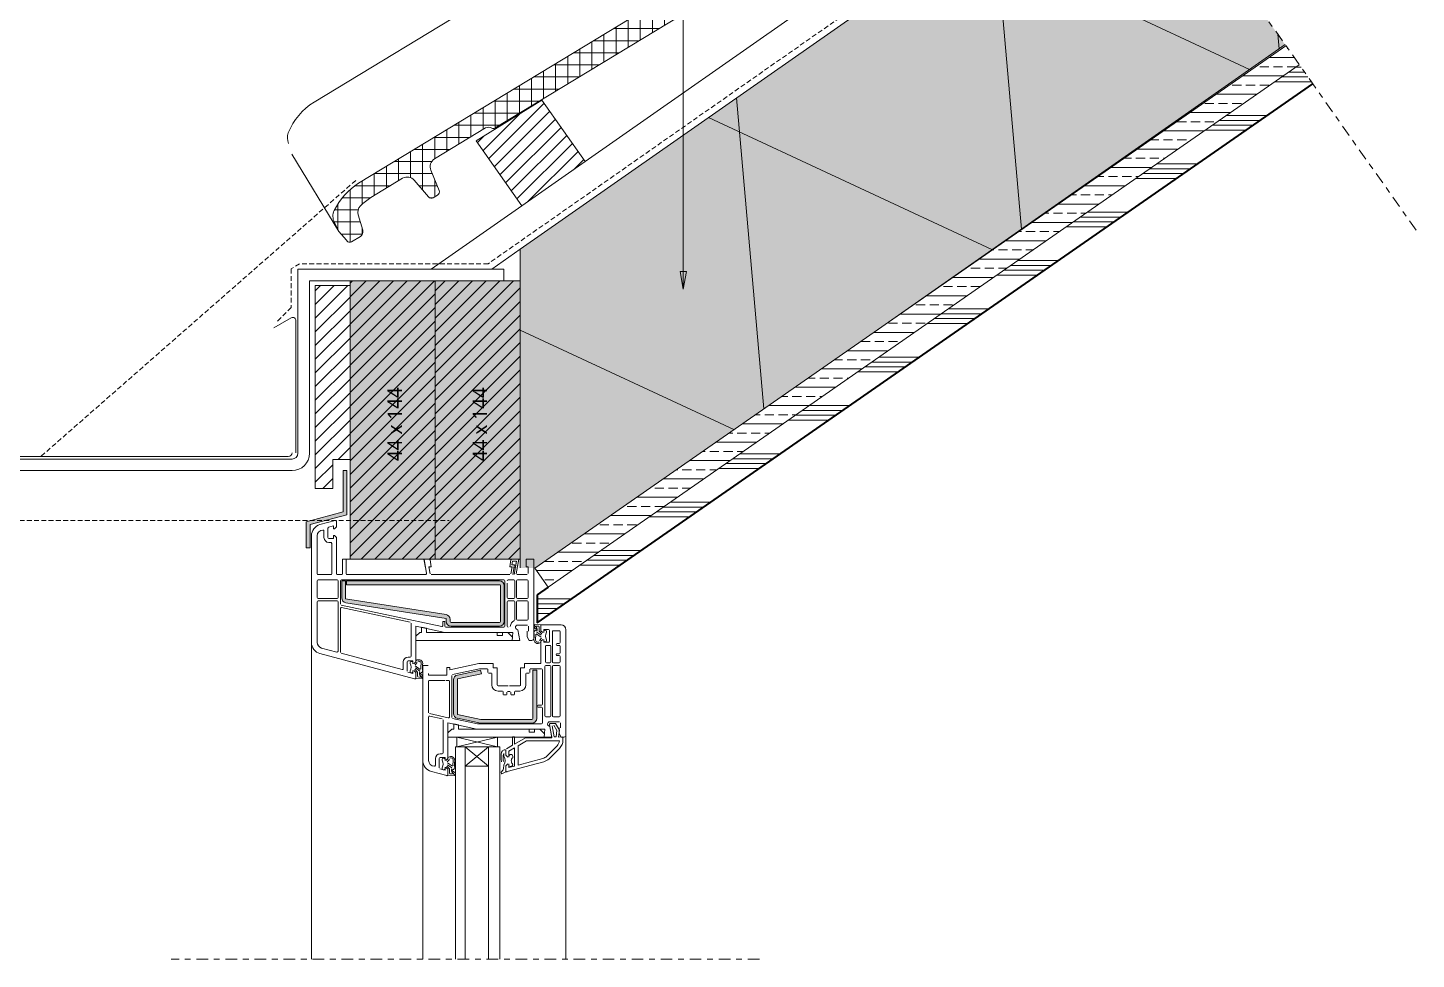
# Model space of a CAD drawing. Header units: millimetres. Extents: x 1813 to 34621, y -2347 to 13791.
# Drawn here: x 4558 to 5276, y 6631 to 7113 of the extents above; entities that cross this region are included whole.
import ezdxf

# ---------------------------------------------------------------- set-up
doc = ezdxf.new("R2010")
doc.units = ezdxf.units.MM
doc.linetypes.add('MV_center', pattern=[15, 6, -3, 3, -3])
doc.linetypes.add('MV_hidden', pattern=[3.75, 2.5, -1.25])
for name, color, linetype, lineweight in [('A-ANNO-NOTE', 131, 'Continuous', 18), ('A-DETL', 90, 'Continuous', 13), ('A-DETL-GENF', 92, 'Continuous', 18), ('A-DETL-MEDM', 33, 'Continuous', 18), ('A-DETL-THIN', 151, 'Continuous', 18), ('G-ANNO-TEXT', 231, 'Continuous', 13), ('kunststof kozijnen HEBO_dwg _2_', 8, 'Continuous', 13), ('PVC', 82, 'Continuous', 13)]:
    doc.layers.add(name, color=color, linetype=linetype, lineweight=lineweight)
doc.styles.add('Segoe UI', font='segoeui.ttf', dxfattribs={"height": 7.5})
pattern_1 = [(45, (0, 0), (-3.535534, 3.535534), [])]

# ---------------------------------------------------------------- blocks, each defined once
blk = doc.blocks.new('kunststof kozijnen HEBO_dwg_A$C3B626DE3-3429426-Details Verbouwingen')
at = {"layer": 'PVC'}
for p, q in [((-115, -16), (-115, -32.56)), ((-112, -32.56), (-112, -16)), ((-104.5, -16), (-104.5, -28.66)), ((-55.99, -16), (-56.79, -20.5)), ((-7.8, -20.5), (-8.59, -16)), ((-108.5, -31.66), (-108.5, -35.06)), ((-106.5, -36.47), (-106.5, -31.66)), ((-105, -29.16), (-106, -29.16)), ((-110.55, -38.36), (-102.63, -40.48))]:
    blk.add_line(p, q, dxfattribs=at)
at = {"layer": 'PVC', "flags": 128}
for points in [[(-106, -31.16), (-103.5, -31.16), (-103.5, -32.66), (-103, -32.66), (-102, -31.66), (-102, -16)], [(-99, -16), (-99, -20.5), (-97, -20.5), (-97, -16)], [(-53.63, -20.09), (-53, -16.5), (-54.25, -16.5), (-54.16, -16)], [(-11.34, -16), (-11.25, -16.5), (-12.5, -16.5), (-11.87, -20.09)], [(-9.61, -16), (-8.99, -19.5), (-10.96, -19.5), (-11.31, -17.5), (-10.06, -17.5), (-10.32, -16)], [(-102, -40), (-102, -37.16), (-103, -36.16), (-103.5, -36.16), (-103.5, -37.66), (-106.13, -36.96)]]:
    blk.add_lwpolyline(points, dxfattribs=at)
at = {"layer": 'PVC'}
for centre, radius, start, end in [((-54.12, -20), 0.5, 270, 350), ((-11.38, -20), 0.5, 190, 270), ((-105, -28.66), 0.5, 270, 0), ((-109, -32.56), 6, 180, 255), ((-109, -32.56), 3, 180, 270), ((-109, -35.06), 0.5, 270, 0), ((-106, -31.66), 2.5, 90, 180), ((-106, -31.66), 0.5, 90, 180), ((-106, -36.47), 0.5, 180, 255), ((-102.5, -40), 0.5, 255, 0)]:
    blk.add_arc(centre, radius, start, end, dxfattribs=at)
blk = doc.blocks.new('42 isolatie - Type 1-3786554-Details Verbouwingen')
at = {"layer": 'A-DETL-GENF'}
blk.add_hatch(color=256, dxfattribs=at).paths.add_polyline_path([(3.79, 5.82), (10.07, 1.43), (222.15, 0.8), (482.89, 0.8), (482.41, 140.8), (98.31, 140.8), (6.38, 9.51)])
at = {"layer": 'A-DETL-GENF', "lineweight": 13}
h = blk.add_hatch(dxfattribs=at)
h.set_pattern_fill('FP_5', color=256, style=0, pattern_type=2)
h.set_pattern_definition([(60, (-857.8, 704), (-121.936, 70.4), []), (120, (-857.8, 704), (-121.936, -70.4), [])])
h.paths.add_polyline_path([(3.79, 5.82), (10.07, 1.43), (222.15, 0.8), (482.89, 0.8), (482.41, 140.8), (98.31, 140.8), (6.38, 9.51)])
at = {"layer": 'A-DETL-GENF'}
for p, q in [((98.31, 140.8), (88.97, 127.47)), ((98.31, 140.8), (88.97, 127.47)), ((482.41, 140.8), (98.31, 140.8)), ((482.41, 140.8), (98.31, 140.8)), ((88.97, 127.47), (6.38, 9.51)), ((6.38, 9.51), (3.79, 5.82)), ((6.38, 9.51), (3.79, 5.82)), ((222.15, 0.8), (482.89, 0.8)), ((222.15, 0.8), (482.89, 0.8))]:
    blk.add_line(p, q, dxfattribs=at)
blk = doc.blocks.new('00 hout_rechthoekig_sls - Vuren 44x144-3429572-Details Verbouwingen')
at = {"layer": 'A-DETL-GENF', "lineweight": 13}
blk.add_hatch(color=256, dxfattribs=at).paths.add_polyline_path([(144, -44), (144, 0), (0, 0), (0, -44), (137.36, -44)])
at = {"layer": 'A-DETL-MEDM', "lineweight": 13}
h = blk.add_hatch(dxfattribs=at)
h.set_pattern_fill('FP_72', color=256, style=0, pattern_type=2)
h.set_pattern_definition([(135, (6982.078, -4813.004), (-3.535534, -3.535534), [])])
h.paths.add_polyline_path([(144, -44), (144, 0), (0, 0), (0, -44), (137.36, -44)])
at = {"layer": 'A-DETL-MEDM'}
for p, q in [((0, 0), (144, 0)), ((0, -8.45), (0, 0)), ((144, 0), (144, -44)), ((144, 0), (144, -44)), ((144, 0), (144, -44)), ((0, -44), (0, -8.45)), ((144, -44), (0, -44)), ((144, -44), (0, -44))]:
    blk.add_line(p, q, dxfattribs=at)
blk = doc.blocks.new('31 dubbel_glas - Type 1-3439643-Details Verbouwingen')
at = {"layer": 'A-DETL-GENF', "lineweight": 13}
for p, q in [((0, 23), (109.94, 23)), ((0, 0), (0, 23)), ((0, 17), (109.94, 17)), ((0, 5), (10, 17)), ((0, 17), (10, 5)), ((10, 17), (10, 5)), ((109.94, 5), (0, 5)), ((109.94, 0), (0, 0))]:
    blk.add_line(p, q, dxfattribs=at)
blk = doc.blocks.new('33 sparing - Type 1-4933726-Details Verbouwingen')
at = {"layer": 'A-DETL-GENF'}
for p, q in [((0, 5), (21, 5)), ((0, 0), (0, 5)), ((0, 5), (21, 0)), ((21, 5), (0, 0)), ((21, 0), (0, 0)), ((21, 5), (21, 0))]:
    blk.add_line(p, q, dxfattribs=at)
blk = doc.blocks.new('00 hout_rechthoekig_sls - Vuren 44x144-V39-Details Verbouwingen')
at = {"layer": 'A-DETL-GENF', "lineweight": 13}
blk.add_hatch(color=256, dxfattribs=at).paths.add_polyline_path([(144, -44), (144, 0), (0, 0), (0, -44), (137.36, -44)])
at = {"layer": 'A-DETL-MEDM', "lineweight": 13}
h = blk.add_hatch(dxfattribs=at)
h.set_pattern_fill('FP_73', color=256, style=0, pattern_type=2)
h.set_pattern_definition([(135, (6982.078, -4769.004), (-3.535534, -3.535534), [])])
h.paths.add_polyline_path([(144, -44), (144, 0), (0, 0), (0, -44), (137.36, -44)])
at = {"layer": 'A-DETL-MEDM'}
for p, q in [((0, 0), (144, 0)), ((0, -44), (0, 0)), ((144, 0), (144, -44)), ((144, 0), (144, -44)), ((144, 0), (144, -44)), ((2.5, -44), (0, -44)), ((2.5, -44), (0, -44)), ((92.5, -44), (2.5, -44)), ((92.5, -44), (2.5, -44)), ((144, -44), (92.5, -44)), ((144, -44), (92.5, -44))]:
    blk.add_line(p, q, dxfattribs=at)
blk = doc.blocks.new('NLRS_00_DI_maskeer - Type 1-5076994-Details Verbouwingen')
at = {"layer": 'A-DETL-GENF', "linetype": 'MV_center'}
blk.add_line((-100, 0), (204.06, 0), dxfattribs=at)
blk = doc.blocks.new('NLRS_00_DI_maskeer - Type 1-4234727-Details Verbouwingen')
at = {"layer": 'A-DETL-GENF', "linetype": 'MV_center'}
blk.add_line((386.07, 0), (-100, 0), dxfattribs=at)

msp = doc.modelspace()

# ---------------------------------------------------------------- hatches: boundary and pattern name
at = {"layer": 'A-DETL-GENF', "lineweight": 13}
h = msp.add_hatch(dxfattribs=at)
h.set_pattern_fill('FP_19', color=254, style=0, pattern_type=2)
h.set_pattern_definition([(0, (0, 0), (0, 6.25), []), (90, (0, 0), (-6.25, 4e-16), [])])
h.paths.add_polyline_path([(4724.8, 7001.97), (4725.26, 7002.01), (4725.7, 7002.17), (4730.34, 7004.98), (4730.83, 7005.37), (4731.22, 7005.85), (4731.49, 7006.4), (4731.64, 7007), (4731.66, 7007.62), (4731.54, 7008.23), (4729.23, 7016.15), (4729.05, 7017.13), (4729.07, 7018.12), (4729.3, 7019.1), (4729.73, 7020), (4730.34, 7020.79), (4732.93, 7023.13), (4735.79, 7025.14), (4752.17, 7035.07), (4753.18, 7035.52), (4754.27, 7035.72), (4755.38, 7035.66), (4756.44, 7035.34), (4757.4, 7034.79), (4758.21, 7034.03), (4765.92, 7025.14), (4766.3, 7024.92), (4766.73, 7024.8), (4767.16, 7024.78), (4767.6, 7024.86), (4768, 7025.05), (4770.59, 7026.68), (4770.87, 7027.03), (4771.05, 7027.43), (4771.14, 7027.86), (4771.13, 7028.3), (4771.01, 7028.72), (4766.79, 7039.24), (4766.49, 7040.3), (4766.44, 7041.41), (4766.65, 7042.5), (4767.11, 7043.51), (4767.79, 7044.39), (4768.66, 7045.08), (4795.07, 7061.12), (4795.65, 7061.38), (4796.27, 7061.51), (4796.91, 7061.51), (4797.53, 7061.37), (4798.47, 7060.92), (4798.87, 7060.83), (4799.27, 7060.84), (4799.67, 7060.92), (4800.04, 7061.1), (5046.71, 7210.83), (5051.55, 7214.22), (5051.67, 7214.92), (5051.84, 7215.31), (5052.09, 7215.65), (5052.41, 7215.93), (5053.56, 7216.51), (5053.99, 7216.56), (5054.42, 7216.5), (5054.83, 7216.35), (5055.19, 7216.11), (5055.48, 7215.79), (5063.69, 7204.61), (5064.04, 7204.32), (5064.49, 7204.23), (5064.93, 7204.37), (5076.31, 7211.34), (5076.59, 7211.7), (5076.78, 7212.12), (5076.85, 7212.57), (5076.82, 7213.02), (5076.68, 7213.45), (5069.08, 7230.97), (5067.14, 7234.17), (5059.08, 7243.29), (5058.69, 7243.49), (5058.27, 7243.61), (5057.84, 7243.62), (5057.41, 7243.54), (5057.02, 7243.36), (5053.15, 7241.01), (5052.83, 7240.74), (5052.58, 7240.4), (5052.41, 7240.02), (5052.33, 7239.6), (5052.34, 7239.18), (5052.45, 7238.78), (5055.52, 7230.91), (5055.74, 7230.07), (5055.76, 7229.2), (5055.58, 7228.35), (5055.2, 7227.56), (5054.66, 7226.88), (5053.97, 7226.35), (5026.06, 7209.41), (5025.43, 7209.12), (5024.75, 7209.01), (5024.06, 7209.06), (5023.4, 7209.27), (5022.82, 7209.64), (5022.34, 7210.14), (5021.21, 7211.61), (5020.83, 7211.86), (5020.4, 7212.02), (5019.95, 7212.08), (5019.49, 7212.02), (5019.06, 7211.86), (5016.29, 7210.12), (5016.03, 7209.8), (5015.85, 7209.43), (5015.75, 7209.04), (5015.74, 7208.63), (5015.92, 7207.78), (5015.92, 7207.32), (5015.81, 7206.87), (5015.59, 7206.46), (5015.28, 7206.12), (5014.89, 7205.86), (4729.35, 7032.5), (4724.34, 7028.58), (4720.1, 7023.84), (4716.78, 7018.41), (4716.27, 7016.92), (4716.12, 7015.34), (4716.32, 7013.77), (4716.88, 7012.29), (4719.27, 7007.48), (4723.9, 7002.21), (4724.34, 7002.03)])
h = msp.add_hatch(dxfattribs=at)
h.set_pattern_fill('FP_11', color=250, style=0, pattern_type=2)
h.set_pattern_definition([(0, (0, 0), (0, 9.476), []), (0, (0, 4.738), (0, 9.476), [4.738, -2.369])])
h.paths.add_polyline_path([(4827.37, 6823.62), (5215.7, 7093.82), (5208.78, 7103.63), (4820.51, 6833.47), (4824.41, 6827.87)])
h = msp.add_hatch(dxfattribs=at)
h.set_pattern_fill('FP_9', color=254, style=0, pattern_type=2)
h.set_pattern_definition([(0, (0, 10), (0, 25), []), (0, (0, 12.5), (0, 25), []), (0, (0, 15), (0, 25), []), (0, (0, 17.5), (0, 25), [])])
h.paths.add_polyline_path([(4821.74, 6805.09), (5222.62, 7084.02), (5215.7, 7093.82), (4821.74, 6819.71)])
h = msp.add_hatch(dxfattribs=at)
h.set_pattern_fill('FP_12', color=250, style=0, pattern_type=2)
h.set_pattern_definition(pattern_1)
h.paths.add_polyline_path([(4813.74, 7020.84), (4846.51, 7043.79), (4824.12, 7075.5), (4790.19, 7054.48)])
h = msp.add_hatch(dxfattribs=at)
h.set_pattern_fill('FP_12', color=250, style=0, pattern_type=2)
h.set_pattern_definition(pattern_1)
h.paths.add_polyline_path([(4716, 6874.58), (4716, 6889.58), (4725, 6889.58), (4725, 6979.58), (4707, 6979.58), (4707, 6874.58)])
at = {"layer": 'A-DETL-GENF'}
for color, points in [(9, [(4704.36, 6844.02), (4704.36, 6855.93), (4723.36, 6861.02), (4723.36, 6884.02), (4721.36, 6884.02), (4721.36, 6862.55), (4702.36, 6857.46), (4702.36, 6844.02)]), (7, [(4777.2, 6803.37), (4802.2, 6803.37), (4802.85, 6803.46), (4803.45, 6803.71), (4803.97, 6804.11), (4804.37, 6804.62), (4804.62, 6805.23), (4804.7, 6805.87), (4804.7, 6824.37), (4804.62, 6825.02), (4804.37, 6825.62), (4803.97, 6826.14), (4803.45, 6826.54), (4802.85, 6826.79), (4802.2, 6826.87), (4723.2, 6826.87), (4723.2, 6824.87), (4802.33, 6824.86), (4802.56, 6824.73), (4802.69, 6824.5), (4802.7, 6824.37), (4802.69, 6805.75), (4802.56, 6805.52), (4802.33, 6805.39), (4802.2, 6805.37), (4777.07, 6805.39), (4776.85, 6805.52), (4776.72, 6805.75), (4776.7, 6805.87), (4776.7, 6806.95), (4776.64, 6807.53), (4776.43, 6808.08), (4776.1, 6808.57), (4775.67, 6808.97), (4775.16, 6809.26), (4774.59, 6809.42), (4722.7, 6817.58), (4722.7, 6826.87), (4720.7, 6826.87), (4720.7, 6818.01), (4720.77, 6817.43), (4720.98, 6816.88), (4721.3, 6816.39), (4721.73, 6815.99), (4722.25, 6815.7), (4722.81, 6815.54), (4774.7, 6807.37), (4774.7, 6805.87), (4774.79, 6805.23), (4775.04, 6804.62), (4775.44, 6804.11), (4775.95, 6803.71), (4776.56, 6803.46)]), (7, [(4819, 6753.21), (4819.64, 6753.29), (4820.25, 6753.54), (4820.77, 6753.94), (4821.16, 6754.46), (4821.41, 6755.06), (4821.5, 6755.71), (4821.5, 6780.71), (4819.5, 6780.71), (4819.48, 6755.58), (4819.35, 6755.35), (4819.13, 6755.22), (4819, 6755.21), (4792.65, 6755.21), (4780.5, 6757.79), (4780.5, 6776.11), (4792.91, 6778.75), (4792.5, 6780.71), (4780.48, 6778.15), (4779.94, 6777.97), (4779.46, 6777.68), (4779.05, 6777.28), (4778.75, 6776.8), (4778.56, 6776.27), (4778.5, 6775.71), (4778.5, 6758.19), (4778.56, 6757.63), (4778.75, 6757.1), (4779.05, 6756.62), (4779.46, 6756.22), (4779.94, 6755.93), (4780.48, 6755.75), (4792.44, 6753.21)])]:
    msp.add_hatch(color=color, dxfattribs=at).paths.add_polyline_path(points)
at = {"layer": 'G-ANNO-TEXT'}
msp.add_hatch(color=7, dxfattribs=at).paths.add_polyline_path([(4897.27, 6977.79), (4898.86, 6986.79), (4895.68, 6986.79)])

# ---------------------------------------------------------------- linework, layer by layer
at = {"layer": 'A-DETL', "lineweight": 18}
for p, q in [((4990.31, 7246.79), (4706.43, 7074.47)), ((4694.94, 7047.57), (4719.27, 7007.48)), ((4804.55, 6988.08), (4698, 6988.08)), ((4698, 6988.08), (4698, 6892.86)), ((4804.55, 6982.08), (4804.55, 6988.08)), ((4704, 6892.86), (4704, 6982.08)), ((4704, 6982.08), (4804.55, 6982.08)), ((4694.63, 6962.88), (4685.66, 6957.7)), ((4697.03, 6893.11), (4697.03, 6961.49)), ((4534.7, 6891.11), (4693, 6891.11)), ((4536.68, 6883.86), (4695, 6883.86)), ((4695, 6889.86), (4536.7, 6889.86)), ((4716, 6874.58), (4716, 6889.58)), ((4716, 6889.58), (4725, 6889.58)), ((4709.45, 6855.94), (4717.37, 6858.06)), ((4716.5, 6855.24), (4713.87, 6854.54)), ((4716.5, 6853.74), (4716.5, 6855.24)), ((4718, 6857.58), (4718, 6854.74)), ((4705, 6795), (4705, 6850.14)), ((4708, 6850.14), (4708, 6830.58)), ((4711.5, 6849.24), (4711.5, 6852.64)), ((4713.5, 6854.05), (4713.5, 6849.24)), ((4714, 6848.74), (4716.5, 6848.74)), ((4716.5, 6848.74), (4716.5, 6850.24)), ((4718, 6854.74), (4717, 6853.74)), ((4717, 6850.24), (4718, 6849.24)), ((4718, 6849.24), (4718, 6830.58)), ((4715, 6846.74), (4714, 6846.74)), ((4715.5, 6830.58), (4715.5, 6846.24)), ((4721, 6830.58), (4721, 6838.08)), ((4721, 6838.08), (4723, 6838.08)), ((4723, 6838.08), (4723, 6830.58)), ((4764.52, 6830.66), (4763.22, 6838.08)), ((4767, 6834.08), (4765.75, 6834.08)), ((4765.75, 6834.08), (4766.37, 6830.57)), ((4766.37, 6837.66), (4767, 6834.08)), ((4807.5, 6834.08), (4808.14, 6837.66)), ((4808.76, 6834.08), (4807.5, 6834.08)), ((4808.14, 6830.57), (4808.76, 6834.08)), ((4808.63, 6838.08), (4812.2, 6838.08)), ((4809.05, 6837.08), (4808.7, 6835.08)), ((4808.7, 6835.08), (4809.95, 6835.08)), ((4811.01, 6837.08), (4809.05, 6837.08)), ((4809.95, 6835.08), (4809.07, 6830.08)), ((4809.78, 6830.08), (4811.01, 6837.08)), ((4812.2, 6838.08), (4810.88, 6830.57)), ((4816, 6834.08), (4816, 6838.08)), ((4816, 6838.08), (4820, 6838.08)), ((4817, 6834.08), (4816, 6834.08)), ((4817, 6830.58), (4817, 6834.08)), ((4820, 6838.08), (4820, 6797.08)), ((4708, 6826.88), (4708, 6818.18)), ((4708.5, 6830.08), (4715, 6830.08)), ((4718.3, 6827.38), (4708.5, 6827.38)), ((4718.5, 6830.08), (4720.5, 6830.08)), ((4718.8, 6818.18), (4718.8, 6826.88)), ((4720, 6814.82), (4720, 6826.88)), ((4720.5, 6827.38), (4804.5, 6827.38)), ((4722.7, 6826.87), (4720.7, 6826.87)), ((4720.7, 6826.87), (4720.7, 6818.01)), ((4722.7, 6817.58), (4722.7, 6826.87)), ((4802.2, 6826.87), (4723.2, 6826.87)), ((4723.2, 6826.87), (4723.2, 6824.87)), ((4723.5, 6830.08), (4764.03, 6830.08)), ((4766.96, 6830.08), (4807.55, 6830.08)), ((4805, 6826.88), (4805, 6803.38)), ((4809.7, 6827.38), (4806.7, 6827.38)), ((4810.2, 6818.18), (4810.2, 6826.88)), ((4811, 6826.88), (4811, 6818.18)), ((4811.29, 6830.08), (4816.5, 6830.08)), ((4816.5, 6827.38), (4811.5, 6827.38)), ((4817, 6818.18), (4817, 6826.88)), ((4723.2, 6824.87), (4802.2, 6824.87)), ((4802.7, 6824.37), (4802.7, 6805.87)), ((4804.7, 6805.87), (4804.7, 6824.37)), ((4806.2, 6825.74), (4806.2, 6818.18)), ((4708, 6815.98), (4708, 6795)), ((4708.5, 6817.68), (4718.3, 6817.68)), ((4718.3, 6816.48), (4708.5, 6816.48)), ((4718.8, 6790.46), (4718.8, 6815.98)), ((4720, 6789.87), (4720, 6812.57)), ((4772.4, 6803.28), (4720.4, 6814.33)), ((4720.61, 6813.06), (4756.11, 6805.52)), ((4774.59, 6809.42), (4722.7, 6817.58)), ((4722.81, 6815.54), (4774.7, 6807.37)), ((4806.2, 6815.98), (4806.2, 6803.38)), ((4806.7, 6817.68), (4809.7, 6817.68)), ((4809.7, 6816.48), (4806.7, 6816.48)), ((4810.2, 6806.77), (4810.2, 6815.98)), ((4811, 6815.98), (4811, 6807.08)), ((4811.5, 6817.68), (4816.5, 6817.68)), ((4816.5, 6816.48), (4811.5, 6816.48)), ((4817, 6807.08), (4817, 6815.98)), ((4756.5, 6805.03), (4756.5, 6787.92)), ((4774, 6805.88), (4773, 6805.88)), ((4773, 6805.88), (4773, 6803.77)), ((4774, 6803.38), (4774, 6805.88)), ((4774.7, 6807.37), (4774.7, 6805.87)), ((4776.7, 6805.87), (4776.7, 6806.95)), ((4802.2, 6805.37), (4777.2, 6805.37)), ((4811.5, 6806.58), (4816.5, 6806.58)), ((4774, 6800.18), (4759, 6803.37)), ((4759, 6803.37), (4759, 6784.92)), ((4759, 6798.18), (4761, 6800.18)), ((4759, 6796.08), (4759, 6798.18)), ((4761, 6800.18), (4762, 6800.18)), ((4762, 6800.18), (4762, 6802.84)), ((4762, 6802.84), (4764.5, 6802.3)), ((4764.5, 6802.3), (4764.5, 6800.18)), ((4764.5, 6800.18), (4801, 6800.18)), ((4790, 6800.18), (4774, 6800.18)), ((4804.5, 6802.88), (4774.5, 6802.88)), ((4777.2, 6803.37), (4802.2, 6803.37)), ((4809.11, 6800.18), (4791, 6800.18)), ((4801, 6800.18), (4801, 6798.58)), ((4801, 6798.58), (4803.8, 6798.58)), ((4803.8, 6798.58), (4803.8, 6800.18)), ((4803.8, 6800.18), (4806, 6800.18)), ((4806.5, 6800.18), (4808.9, 6797.78)), ((4808.75, 6796.08), (4809.11, 6800.18)), ((4808.9, 6797.78), (4808.75, 6796.08)), ((4816.7, 6803.88), (4811.09, 6803.88)), ((4811.73, 6801.58), (4812.7, 6796.08)), ((4816.5, 6797.88), (4816.5, 6800.88)), ((4817.5, 6796.08), (4816.5, 6797.88)), ((4817.2, 6800.88), (4817.2, 6803.38)), ((4823.58, 6801.08), (4823.58, 6804.08)), ((4823.58, 6804.08), (4834.08, 6804.08)), ((4824.58, 6800.08), (4823.58, 6801.08)), ((4827.58, 6801.68), (4825.08, 6801.68)), ((4825.08, 6801.68), (4825.08, 6800.08)), ((4828.08, 6795.58), (4828.08, 6801.18)), ((4829.58, 6800.58), (4829.58, 6784.98)), ((4833.08, 6801.08), (4830.08, 6801.08)), ((4833.58, 6794.98), (4833.58, 6800.58)), ((4836.58, 6801.58), (4836.58, 6747.08)), ((4710.23, 6792.1), (4718.17, 6789.97)), ((4806, 6796.08), (4759, 6796.08)), ((4808.75, 6796.08), (4806, 6796.08)), ((4812.7, 6796.08), (4808.75, 6796.08)), ((4819, 6796.08), (4817.5, 6796.08)), ((4823.58, 6795.58), (4824.58, 6796.58)), ((4823.58, 6784.08), (4823.58, 6795.58)), ((4825.08, 6796.58), (4825.08, 6795.08)), ((4825.08, 6795.08), (4827.58, 6795.08)), ((4826.08, 6792.98), (4826.08, 6784.98)), ((4828.28, 6793.48), (4826.58, 6793.48)), ((4828.78, 6784.98), (4828.78, 6792.98)), ((4831.98, 6794.48), (4833.08, 6794.48)), ((4833.08, 6793.48), (4831.98, 6793.48)), ((4833.58, 6789.68), (4833.58, 6792.98)), ((4758.37, 6776.1), (4709.45, 6789.2)), ((4751.87, 6780.94), (4720.37, 6789.38)), ((4752.5, 6784.92), (4752.5, 6781.43)), ((4754.5, 6784.92), (4754.5, 6780.1)), ((4756, 6787.42), (4755, 6787.42)), ((4757.5, 6785.42), (4755, 6785.42)), ((4757.5, 6783.92), (4757.5, 6785.42)), ((4759, 6784.92), (4758, 6783.92)), ((4762.58, 6734.01), (4762.58, 6783.08)), ((4762.58, 6783.08), (4765.38, 6783.08)), ((4776.58, 6780.88), (4791.63, 6784.08)), ((4791.63, 6784.08), (4798.98, 6784.08)), ((4798.98, 6784.08), (4798.98, 6781.88)), ((4815.18, 6781.88), (4815.18, 6784.08)), ((4815.18, 6784.08), (4823.58, 6784.08)), ((4828.28, 6783.08), (4826.18, 6783.08)), ((4826.58, 6784.48), (4828.28, 6784.48)), ((4830.08, 6784.48), (4833.08, 6784.48)), ((4833.08, 6783.08), (4830.08, 6783.08)), ((4831.98, 6789.18), (4833.08, 6789.18)), ((4833.08, 6788.18), (4831.98, 6788.18)), ((4833.58, 6784.98), (4833.58, 6787.68)), ((4754.87, 6779.62), (4757.5, 6778.92)), ((4757.5, 6778.92), (4757.5, 6780.42)), ((4758, 6780.42), (4759, 6779.42)), ((4759, 6779.42), (4759, 6776.58)), ((4765.58, 6778.88), (4765.58, 6778.08)), ((4765.58, 6778.08), (4775.08, 6778.08)), ((4775.08, 6778.08), (4775.08, 6782.08)), ((4775.08, 6782.08), (4776.58, 6782.08)), ((4776.58, 6782.08), (4776.58, 6780.88)), ((4777.58, 6777.93), (4777.58, 6756.11)), ((4791.91, 6781.38), (4777.98, 6778.42)), ((4792.5, 6780.71), (4780.48, 6778.15)), ((4780.5, 6776.11), (4792.91, 6778.75)), ((4780.5, 6757.79), (4780.5, 6776.11)), ((4796.03, 6781.38), (4791.91, 6781.38)), ((4792.91, 6778.75), (4792.5, 6780.71)), ((4796.28, 6779.43), (4796.28, 6781.13)), ((4798.03, 6779.18), (4796.53, 6779.18)), ((4798.28, 6773.08), (4798.28, 6778.93)), ((4798.98, 6781.88), (4800.98, 6781.88)), ((4800.98, 6781.88), (4800.98, 6773.08)), ((4813.18, 6773.08), (4813.18, 6781.88)), ((4813.18, 6781.88), (4815.18, 6781.88)), ((4815.88, 6778.93), (4815.88, 6773.08)), ((4817.63, 6779.18), (4816.13, 6779.18)), ((4817.88, 6781.13), (4817.88, 6779.43)), ((4823.98, 6781.38), (4818.13, 6781.38)), ((4821.5, 6780.71), (4819.5, 6780.71)), ((4819.5, 6780.71), (4819.5, 6755.71)), ((4821.5, 6755.71), (4821.5, 6780.71)), ((4824.48, 6763.08), (4824.48, 6780.88)), ((4825.68, 6782.58), (4825.68, 6757.08)), ((4828.78, 6757.08), (4828.78, 6782.58)), ((4829.58, 6782.58), (4829.58, 6757.08)), ((4833.58, 6757.08), (4833.58, 6782.58)), ((4765.58, 6774.88), (4765.58, 6758.66)), ((4773.9, 6775.38), (4766.08, 6775.38)), ((4775.88, 6775.38), (4774.5, 6775.38)), ((4776.38, 6756.57), (4776.38, 6774.88)), ((4778.5, 6775.71), (4778.5, 6758.19)), ((4801.48, 6772.58), (4806.73, 6772.58)), ((4803.83, 6769.88), (4801.48, 6769.88)), ((4804.08, 6768.13), (4804.08, 6769.63)), ((4806.08, 6769.33), (4806.08, 6768.13)), ((4807.83, 6769.58), (4806.33, 6769.58)), ((4807.43, 6772.58), (4812.68, 6772.58)), ((4808.08, 6768.13), (4808.08, 6769.33)), ((4810.08, 6769.63), (4810.08, 6768.13)), ((4812.68, 6769.88), (4810.33, 6769.88)), ((4805.83, 6767.88), (4804.33, 6767.88)), ((4809.83, 6767.88), (4808.33, 6767.88)), ((4822.18, 6762.58), (4823.98, 6762.58)), ((4823.98, 6761.58), (4822.18, 6761.58)), ((4765.58, 6756.41), (4765.58, 6734.01)), ((4765.98, 6758.17), (4775.78, 6756.09)), ((4772.68, 6755.52), (4766.18, 6756.9)), ((4773.08, 6737.92), (4773.08, 6755.03)), ((4777.98, 6755.62), (4790.87, 6752.88)), ((4780.48, 6755.75), (4792.44, 6753.21)), ((4792.65, 6755.21), (4780.5, 6757.79)), ((4819, 6755.21), (4792.65, 6755.21)), ((4824.48, 6753.38), (4824.48, 6761.08)), ((4826.18, 6756.58), (4828.28, 6756.58)), ((4830.08, 6756.58), (4833.08, 6756.58)), ((4790.58, 6750.18), (4775.58, 6753.37)), ((4775.58, 6753.37), (4775.58, 6734.92)), ((4775.58, 6748.18), (4777.58, 6750.18)), ((4775.58, 6746.08), (4775.58, 6748.18)), ((4777.58, 6750.18), (4778.58, 6750.18)), ((4778.58, 6750.18), (4778.58, 6752.84)), ((4778.58, 6752.84), (4781.08, 6752.3)), ((4781.08, 6752.3), (4781.08, 6750.18)), ((4781.08, 6750.18), (4817.58, 6750.18)), ((4825.69, 6750.18), (4790.58, 6750.18)), ((4790.87, 6752.88), (4823.98, 6752.88)), ((4792.44, 6753.21), (4819, 6753.21)), ((4817.58, 6750.18), (4817.58, 6748.58)), ((4817.58, 6748.58), (4820.38, 6748.58)), ((4820.38, 6748.58), (4820.38, 6750.18)), ((4820.38, 6750.18), (4822.58, 6750.18)), ((4823.08, 6750.18), (4825.48, 6747.78)), ((4825.33, 6746.08), (4825.69, 6750.18)), ((4825.48, 6747.78), (4825.33, 6746.08)), ((4833.28, 6753.88), (4827.67, 6753.88)), ((4829.35, 6745.64), (4828.13, 6752.56)), ((4828.31, 6751.58), (4829.28, 6746.08)), ((4828.62, 6753.15), (4831.17, 6753.15)), ((4829.46, 6751.91), (4830.48, 6746.14)), ((4831.96, 6749.38), (4830.36, 6752.15)), ((4831.17, 6753.15), (4833.19, 6749.64)), ((4831.62, 6746.14), (4831.96, 6749.38)), ((4833.19, 6749.64), (4832.82, 6746.07)), ((4833.08, 6747.88), (4833.08, 6750.88)), ((4834.08, 6746.08), (4833.08, 6747.88)), ((4833.78, 6750.88), (4833.78, 6753.38)), ((4822.58, 6746.08), (4775.58, 6746.08)), ((4805.78, 6739.92), (4809.03, 6741.79)), ((4810.03, 6740.52), (4807.03, 6738.79)), ((4809.03, 6741.79), (4809.03, 6746.14)), ((4809.03, 6746.14), (4810.03, 6746.14)), ((4810.03, 6746.14), (4810.03, 6742.37)), ((4810.03, 6742.37), (4815.71, 6745.64)), ((4810.03, 6731.06), (4810.03, 6740.52)), ((4816.14, 6744.04), (4811.83, 6741.56)), ((4811.83, 6741.56), (4811.83, 6731.54)), ((4815.71, 6745.64), (4829.35, 6745.64)), ((4833.21, 6744.04), (4816.14, 6744.04)), ((4825.33, 6746.08), (4822.58, 6746.08)), ((4829.28, 6746.08), (4825.33, 6746.08)), ((4826.59, 6736.08), (4832, 6741.49)), ((4833.28, 6740.22), (4827.87, 6734.81)), ((4830.48, 6746.14), (4831.62, 6746.14)), ((4832.82, 6746.07), (4835.03, 6746.15)), ((4835.58, 6746.08), (4834.08, 6746.08)), ((4835.03, 6746.15), (4835.03, 6744.46)), ((4769.08, 6731.51), (4769.08, 6734.92)), ((4771.08, 6734.92), (4771.08, 6730.1)), ((4771.58, 6737.42), (4772.58, 6737.42)), ((4774.08, 6735.42), (4771.58, 6735.42)), ((4774.08, 6733.92), (4774.08, 6735.42)), ((4775.58, 6734.92), (4774.58, 6733.92)), ((4805.53, 6736.69), (4805.53, 6739.48)), ((4806.53, 6735.69), (4805.53, 6736.69)), ((4825.18, 6733.26), (4806.16, 6728.16)), ((4807.03, 6738.79), (4807.03, 6735.69)), ((4811.83, 6731.54), (4824.71, 6734.99)), ((4774.95, 6726.1), (4767.03, 6728.22)), ((4771.45, 6729.62), (4774.08, 6728.92)), ((4774.08, 6728.92), (4774.08, 6730.42)), ((4774.58, 6730.42), (4775.58, 6729.42)), ((4775.58, 6729.42), (4775.58, 6726.58)), ((4805.53, 6731.19), (4806.53, 6732.19)), ((4805.53, 6728.64), (4805.53, 6731.19)), ((4807.03, 6732.19), (4807.03, 6730.26)), ((4807.03, 6730.26), (4810.03, 6731.06))]:
    msp.add_line(p, q, dxfattribs=at)
at = {"layer": 'A-DETL', "linetype": 'MV_hidden', "lineweight": 18}
for p, q in [((5125.68, 7221.45), (4796.4, 6990.89)), ((4698.88, 6990.89), (4694.6, 6988.29)), ((4694.6, 6988.29), (4694.6, 6968.33)), ((4796.4, 6990.89), (4698.88, 6990.89)), ((4694.6, 6968.33), (4686.84, 6960.57)), ((4145.43, 6858.06), (4776.23, 6858.06))]:
    msp.add_line(p, q, dxfattribs=at)
at = {"layer": 'A-DETL'}
for p, q in [((4846.51, 7043.79), (5028.87, 7171.48)), ((5208.78, 7103.63), (4820.51, 6833.47)), ((4827.37, 6823.62), (5215.7, 7093.82)), ((4766.95, 6988.08), (4813.74, 7020.84)), ((4813, 6998.35), (4798.33, 6988.08)), ((4723, 6838.08), (4725, 6838.08)), ((4769, 6838.08), (4813, 6838.08)), ((4820.51, 6833.47), (4827.37, 6823.62)), ((4820.33, 6804.23), (4823.44, 6804.04)), ((4823.87, 6797.7), (4821.27, 6799.51)), ((4821.48, 6800.34), (4823.8, 6798.69)), ((4822.54, 6803.39), (4821.65, 6803.47)), ((4822.68, 6800.88), (4822.68, 6803.24)), ((4824.17, 6799.39), (4822.68, 6800.88)), ((4823.58, 6803.89), (4823.58, 6801.08)), ((4823.58, 6801.08), (4824.58, 6800.08)), ((4705, 6631.13), (4705, 6795)), ((4822.84, 6795.97), (4824.02, 6797.14)), ((4824.58, 6796.58), (4823.58, 6795.58)), ((4758, 6783.98), (4759, 6784.98)), ((4759.75, 6784.59), (4758.57, 6783.41)), ((4759, 6779.48), (4758, 6780.48)), ((4758.41, 6781.16), (4759.9, 6779.67)), ((4758.71, 6782.86), (4761.31, 6781.05)), ((4761.1, 6780.21), (4758.78, 6781.87)), ((4759, 6776.67), (4759, 6779.48)), ((4762.25, 6776.33), (4759.14, 6776.52)), ((4759.9, 6779.67), (4759.9, 6777.32)), ((4760.04, 6777.17), (4760.93, 6777.09)), ((4836.58, 6631.13), (4836.58, 6747.08)), ((4762.58, 6631.13), (4762.58, 6734.01)), ((4774.58, 6733.87), (4775.58, 6734.87)), ((4776.32, 6734.48), (4775.14, 6733.31)), ((4775.29, 6732.75), (4777.89, 6730.94)), ((4803.34, 6738.28), (4803.79, 6738.94)), ((4804.53, 6736.19), (4804.53, 6737.6)), ((4805.53, 6739.29), (4805.53, 6736.69)), ((4805.53, 6736.69), (4806.53, 6735.69)), ((4775.58, 6729.37), (4774.58, 6730.37)), ((4774.99, 6731.06), (4776.48, 6729.57)), ((4777.68, 6730.11), (4775.36, 6731.76)), ((4775.58, 6726.58), (4775.58, 6729.37)), ((4778.83, 6726.22), (4775.72, 6726.41)), ((4776.48, 6729.57), (4776.48, 6727.21)), ((4776.62, 6727.06), (4777.5, 6726.98)), ((4803.13, 6727.86), (4804.12, 6729.13)), ((4805.89, 6728.17), (4803.8, 6727.18)), ((4806.53, 6732.19), (4805.53, 6731.19)), ((4805.53, 6731.19), (4805.53, 6728.64))]:
    msp.add_line(p, q, dxfattribs=at)
at = {"layer": 'A-DETL', "lineweight": 35}
for p, q in [((4821.74, 6805.09), (5222.62, 7084.02)), ((4827.37, 6823.62), (4821.74, 6819.71)), ((4821.74, 6819.71), (4821.74, 6805.09))]:
    msp.add_line(p, q, dxfattribs=at)
at = {"layer": 'A-DETL', "linetype": 'MV_hidden'}
msp.add_line((4727.89, 7033.96), (4565.06, 6891.11), dxfattribs=at)
at = {"layer": 'A-DETL', "lineweight": 18}
for centre, radius, start, end in [((4723.26, 7046.74), 32.44, 121.2587, 158.55914), ((4700.13, 7055.96), 7.54, 159.5072, 202.63997), ((4695.43, 6961.49), 1.6, 0, 120), ((4693, 6893.11), 2, 270, 0), ((4695, 6892.86), 9, 270, 360), ((4695, 6892.86), 3, 270, 360), ((4711, 6850.14), 6, 105, 180), ((4717.5, 6857.58), 0.5, 0, 105), ((4711, 6850.14), 3, 90, 180), ((4711, 6852.64), 0.5, 0, 90), ((4714, 6849.24), 2.5, 180, 270), ((4714, 6849.24), 0.5, 180, 270), ((4715, 6846.24), 0.5, 0, 90), ((4708.5, 6830.58), 0.5, 180, 270), ((4708.5, 6826.88), 0.5, 90, 180), ((4715, 6830.58), 0.5, 270, 0), ((4718.5, 6830.58), 0.5, 180, 270), ((4718.3, 6826.88), 0.5, 0, 90), ((4720.5, 6826.88), 0.5, 90, 180), ((4720.5, 6830.58), 0.5, 270, 0), ((4723.5, 6830.58), 0.5, 180, 270), ((4764.03, 6830.58), 0.5, 270, 10), ((4802.2, 6824.37), 2.5, 0, 90), ((4804.5, 6826.88), 0.5, 0, 90), ((4806.7, 6826.88), 0.5, 90, 180), ((4809.7, 6826.88), 0.5, 0, 90), ((4811.5, 6826.88), 0.5, 90, 180), ((4816.5, 6826.88), 0.5, 0, 90), ((4802.2, 6824.37), 0.5, 0, 90), ((4708.5, 6818.18), 0.5, 180, 270), ((4708.5, 6815.98), 0.5, 90, 180), ((4718.3, 6818.18), 0.5, 270, 0), ((4718.3, 6815.98), 0.5, 0, 90), ((4720.5, 6812.57), 0.5, 78, 180), ((4723.2, 6818.01), 2.5, 180, 261.05495), ((4806.7, 6818.18), 0.5, 180, 270), ((4806.7, 6815.98), 0.5, 90, 180), ((4809.7, 6818.18), 0.5, 270, 0), ((4809.7, 6815.98), 0.5, 0, 90), ((4811.5, 6818.18), 0.5, 180, 270), ((4811.5, 6815.98), 0.5, 90, 180), ((4816.5, 6818.18), 0.5, 270, 0), ((4816.5, 6815.98), 0.5, 0, 90), ((4774.2, 6806.95), 2.5, 0, 81.05495), ((4777.2, 6805.87), 2.5, 180, 270), ((4777.2, 6805.87), 0.5, 180, 270), ((4802.2, 6805.87), 2.5, 270, 360), ((4802.2, 6805.87), 0.5, 270, 0), ((4811.76, 6802.83), 3.95, 117.57578, 172.90034), ((4811.5, 6807.08), 0.5, 180, 270), ((4816.5, 6807.08), 0.5, 270, 0), ((4772.5, 6803.77), 0.5, 258, 0), ((4774.5, 6803.38), 0.5, 180, 270), ((4804.5, 6803.38), 0.5, 270, 0), ((4806.7, 6803.38), 0.5, 180, 270), ((4811.76, 6802.83), 1.25, 122.85988, 268.63113), ((4827.58, 6801.18), 0.5, 0, 90), ((4830.08, 6800.58), 0.5, 90, 180), ((4833.08, 6800.58), 0.5, 0, 90), ((4834.08, 6801.58), 2.5, 0, 90), ((4711, 6795), 6, 180, 255), ((4711, 6795), 3, 180, 255), ((4718.3, 6790.46), 0.5, 255, 0), ((4819, 6797.08), 1, 270, 0), ((4826.58, 6792.98), 0.5, 90, 180), ((4827.58, 6795.58), 0.5, 270, 0), ((4828.28, 6792.98), 0.5, 0, 90), ((4831.98, 6793.98), 0.5, 90, 180), ((4831.98, 6793.98), 0.5, 180, 270), ((4833.08, 6794.98), 0.5, 270, 0), ((4833.08, 6792.98), 0.5, 0, 90), ((4755, 6784.92), 2.5, 90, 180), ((4755, 6784.92), 0.5, 90, 180), ((4756, 6787.92), 0.5, 270, 0), ((4826.18, 6782.58), 0.5, 90, 180), ((4826.58, 6784.98), 0.5, 180, 270), ((4828.28, 6784.98), 0.5, 270, 0), ((4828.28, 6782.58), 0.5, 0, 90), ((4830.08, 6784.98), 0.5, 180, 270), ((4830.08, 6782.58), 0.5, 90, 180), ((4831.98, 6788.68), 0.5, 90, 180), ((4831.98, 6788.68), 0.5, 180, 270), ((4833.08, 6789.68), 0.5, 270, 0), ((4833.08, 6787.68), 0.5, 0, 90), ((4833.08, 6784.98), 0.5, 270, 0), ((4833.08, 6782.58), 0.5, 0, 90), ((4752, 6781.43), 0.5, 255, 0), ((4758.5, 6776.58), 0.5, 255, 10.24669), ((4781, 6775.71), 2.5, 101.99978, 180), ((4823.98, 6780.88), 0.5, 0, 90), ((4766.08, 6774.88), 0.5, 90, 180), ((4775.88, 6774.88), 0.5, 0, 90), ((4801.48, 6773.08), 3.2, 180, 270), ((4801.48, 6773.08), 0.5, 180, 270), ((4812.68, 6773.08), 3.2, 270, 0), ((4812.68, 6773.08), 0.5, 270, 0), ((4822.18, 6762.08), 0.5, 90, 270), ((4823.98, 6763.08), 0.5, 270, 0), ((4823.98, 6761.08), 0.5, 0, 90), ((4766.08, 6756.41), 0.5, 78.00018, 180), ((4775.88, 6756.57), 0.5, 258.00018, 0), ((4781, 6758.19), 2.5, 180, 258.00022), ((4819, 6755.71), 2.5, 270, 0), ((4819, 6755.71), 0.5, 270, 0), ((4826.18, 6757.08), 0.5, 180, 270), ((4828.28, 6757.08), 0.5, 270, 0), ((4830.08, 6757.08), 0.5, 180, 270), ((4833.08, 6757.08), 0.5, 270, 0), ((4823.98, 6753.38), 0.5, 270, 0), ((4828.34, 6752.83), 1.25, 122.8609, 268.46162), ((4828.62, 6752.65), 0.5, 90, 190), ((4835.58, 6747.08), 1, 270, 0), ((4829.03, 6744.46), 4.2, 315, 354.30301), ((4829.03, 6744.46), 6, 315, 0), ((4768.58, 6734.01), 6, 180, 255.00037), ((4768.58, 6734.01), 3, 180, 269.99995), ((4771.58, 6734.92), 2.5, 90, 180), ((4771.58, 6734.92), 0.5, 90, 180), ((4772.58, 6737.92), 0.5, 270, 0), ((4823.62, 6739.05), 4.2, 284.99963, 315), ((4823.62, 6739.05), 6, 284.99963, 315), ((4768.58, 6731.51), 0.5, 269.99995, 0), ((4775.08, 6726.58), 0.5, 255.00037, 0), ((4806.03, 6728.64), 0.5, 180, 284.99963)]:
    msp.add_arc(centre, radius, start, end, dxfattribs=at)
at = {"layer": 'A-DETL'}
for centre, radius, start, end in [((4821.57, 6799.97), 1.51, 111.08352, 178.00062), ((4814.74, 6798.94), 5.42, 0.10058, 11.56031), ((4806.61, 6798.68), 13.56, 353.12058, 1.1316), ((4820.33, 6803.98), 0.25, 90, 274.69642), ((4820.86, 6802.78), 0.6, 151.8105, 259.36201), ((4820.38, 6803.44), 0.289, 285.12953, 96.1198), ((4820.68, 6801.72), 0.479, 316.38793, 81.41106), ((4807.18, 6798.67), 13.79, 352.56208, 2.77375), ((4821.48, 6803.09), 0.415, 65.78258, 209.32781), ((4820.21, 6801.69), 1.5, 324.96438, 52.70219), ((4825.83, 6800.58), 0.75, 335.02171, 180), ((4830.28, 6798.33), 4.23, 152.83191, 207.16809), ((4822.07, 6796.53), 2.06, 165.23847, 310.04369), ((4822.24, 6796.59), 1.42, 167.79892, 285.94527), ((4825.83, 6796.08), 0.75, 180, 24.97829), ((4756.75, 6784.48), 0.75, 0, 204.97829), ((4752.31, 6782.23), 4.23, 332.83191, 27.16809), ((4760.52, 6784.03), 2.06, 345.23847, 130.04369), ((4760.34, 6783.97), 1.42, 347.79892, 105.94527), ((4775.4, 6781.88), 13.79, 172.56208, 182.77375), ((4775.98, 6781.88), 13.56, 173.12058, 181.1316), ((4756.75, 6779.98), 0.75, 155.02171, 0), ((4762.37, 6778.87), 1.5, 144.96438, 232.70219), ((4761.1, 6777.47), 0.415, 245.78258, 29.32781), ((4761.9, 6778.84), 0.479, 136.38793, 261.41106), ((4761.01, 6780.58), 1.51, 291.08352, 358.00062), ((4761.72, 6777.78), 0.6, 331.8105, 79.36201), ((4762.2, 6777.12), 0.289, 105.12953, 276.1198), ((4762.25, 6776.58), 0.25, 270, 94.69642), ((4767.84, 6781.62), 5.42, 180.10058, 191.56031), ((4773.33, 6734.37), 0.75, 0, 204.97829), ((4768.88, 6732.12), 4.23, 332.83191, 27.16809), ((4777.09, 6733.92), 2.06, 345.23847, 130.04369), ((4776.92, 6733.86), 1.42, 347.79892, 105.94527), ((4791.98, 6731.78), 13.79, 172.56208, 182.77375), ((4792.55, 6731.77), 13.56, 173.12058, 181.1316), ((4818.51, 6735.37), 15.44, 169.13053, 187.70768), ((4805.39, 6736.67), 2.81, 91.28968, 120.69531), ((4812.7, 6734.97), 8.62, 164.58406, 190.86074), ((4800.32, 6733.85), 4.81, 331.28858, 29.054), ((4808.13, 6735.97), 1.09, 328.02076, 181.59215), ((4810.49, 6733.78), 2.16, 131.64633, 225.49555), ((4773.33, 6729.87), 0.75, 155.02171, 0), ((4778.95, 6728.76), 1.5, 144.96438, 232.70219), ((4777.68, 6727.36), 0.415, 245.78258, 29.32781), ((4778.48, 6728.73), 0.479, 136.38793, 261.41106), ((4777.59, 6730.48), 1.51, 291.08352, 358.00062), ((4778.3, 6727.67), 0.6, 331.8105, 79.36201), ((4778.78, 6727.01), 0.289, 105.12953, 276.1198), ((4778.83, 6726.47), 0.25, 270, 94.69642), ((4784.42, 6731.51), 5.42, 180.10058, 191.56031), ((4803.55, 6727.61), 0.494, 148.82153, 299.97418), ((4787.95, 6733.23), 16.68, 345.78348, 354.18881), ((4808.04, 6731.8), 1.03, 191.45551, 25.16909)]:
    msp.add_arc(centre, radius, start, end, dxfattribs=at)
at = {"layer": 'A-DETL-THIN'}
for p, q in [((4800.04, 7061.1), (5046.71, 7210.83)), ((5014.89, 7205.86), (4729.35, 7032.5)), ((4824.12, 7075.5), (4790.19, 7054.48)), ((4846.51, 7043.79), (4824.12, 7075.5)), ((4768.66, 7045.08), (4795.07, 7061.12)), ((4790.19, 7054.48), (4813.74, 7020.84)), ((4813.74, 7020.84), (4846.51, 7043.79)), ((4735.79, 7025.14), (4752.17, 7035.07)), ((4771.01, 7028.72), (4766.79, 7039.24)), ((4758.21, 7034.03), (4765.6, 7025.43)), ((4768, 7025.05), (4770.25, 7026.41)), ((4731.54, 7008.23), (4729.23, 7016.15)), ((4716.88, 7012.29), (4719.27, 7007.48)), ((4719.27, 7007.48), (4721.92, 7004.46)), ((4721.92, 7004.46), (4723.9, 7002.21)), ((4725.7, 7002.17), (4730.34, 7004.98)), ((4707, 6979.58), (4707, 6874.58)), ((4725, 6979.58), (4707, 6979.58)), ((4725, 6889.58), (4725, 6979.58)), ((4723.36, 6884.02), (4721.36, 6884.02)), ((4721.36, 6884.02), (4721.36, 6862.55)), ((4723.36, 6861.02), (4723.36, 6884.02)), ((4707, 6874.58), (4716, 6874.58)), ((4721.36, 6862.55), (4702.36, 6857.46)), ((4702.36, 6857.46), (4702.36, 6844.02)), ((4704.36, 6855.93), (4723.36, 6861.02)), ((4704.36, 6844.02), (4704.36, 6855.93)), ((4702.36, 6844.02), (4704.36, 6844.02))]:
    msp.add_line(p, q, dxfattribs=at)
for centre, radius, start, end in [((4796.56, 7058.61), 2.92, 58.30003, 120.68306), ((4799.07, 7062.69), 1.87, 238.89429, 301.31767), ((4771.15, 7041.07), 4.72, 121.81521, 202.79325), ((4754.57, 7030.97), 4.76, 40.0522, 120.34059), ((4748.72, 7002.58), 35.65, 122.91886, 153.62171), ((4769.27, 7028.02), 1.88, 301.49134, 21.97202), ((4733.78, 7017.52), 4.75, 136.4714, 196.77308), ((4750.8, 7000.72), 28.66, 121.57347, 135.55397), ((4767.02, 7026.66), 1.88, 220.58669, 301.07914), ((4723.06, 7015.45), 6.94, 154.72708, 207.10011), ((4728.84, 7007.38), 2.83, 302.01153, 17.36504), ((4724.84, 7003.87), 1.91, 240.57909, 296.85279)]:
    msp.add_arc(centre, radius, start, end, dxfattribs=at)
at = {"layer": 'G-ANNO-TEXT', "color": 250}
for p, q in [((4897.27, 6977.79), (4897.27, 7555.57)), ((4898.86, 6986.79), (4895.68, 6986.79)), ((4895.68, 6986.79), (4897.27, 6977.79)), ((4897.27, 6977.79), (4898.86, 6986.79))]:
    msp.add_line(p, q, dxfattribs=at)

# ---------------------------------------------------------------- block references
at = {"layer": 'A-DETL-GENF', "linetype": 'MV_center'}
for name, p, rotation in [('NLRS_00_DI_maskeer - Type 1-4234727-Details Verbouwingen', (5218.52, 7089.83), 125.1958763138578), ('NLRS_00_DI_maskeer - Type 1-5076994-Details Verbouwingen', (4836.58, 6631.13), 180)]:
    msp.add_blockref(name, p, dxfattribs=dict(at, rotation=rotation))
at = {"layer": 'A-DETL-GENF', "rotation": 34.99999999999977}
msp.add_blockref('42 isolatie - Type 1-3786554-Details Verbouwingen', (4813.23, 6826.63), dxfattribs=at)
at = {"layer": 'A-DETL-GENF', "lineweight": 13, "rotation": 270}
msp.add_blockref('31 dubbel_glas - Type 1-3439643-Details Verbouwingen', (4779.48, 6741.08), dxfattribs=at)
at = {"layer": 'A-DETL-GENF'}
msp.add_blockref('33 sparing - Type 1-4933726-Details Verbouwingen', (4780.23, 6741.08), dxfattribs=at)
at = {"layer": 'A-DETL-MEDM', "lineweight": 13, "rotation": 270.0000000000012}
for name, p in [('00 hout_rechthoekig_sls - Vuren 44x144-V39-Details Verbouwingen', (4769, 6982.08)), ('00 hout_rechthoekig_sls - Vuren 44x144-3429572-Details Verbouwingen', (4813, 6982.08))]:
    msp.add_blockref(name, p, dxfattribs=at)
at = {"layer": 'kunststof kozijnen HEBO_dwg _2_', "color": 82, "extrusion": (0, 0, -1), "zscale": -1, "rotation": 180}
msp.add_blockref('kunststof kozijnen HEBO_dwg_A$C3B626DE3-3429426-Details Verbouwingen', (-4820, 6817.58), dxfattribs=at)

# ---------------------------------------------------------------- texts
at = {"layer": 'A-ANNO-NOTE', "lineweight": 13, "char_height": 7.5, "width": 47.2996, "attachment_point": 1, "rotation": 90, "style": 'Segoe UI'}
for insert in [(4744.36, 6888.79), (4788.36, 6888.79)]:
    msp.add_mtext('44 x 144', dxfattribs=dict(at, insert=insert))

doc.saveas('drawing.dxf')
